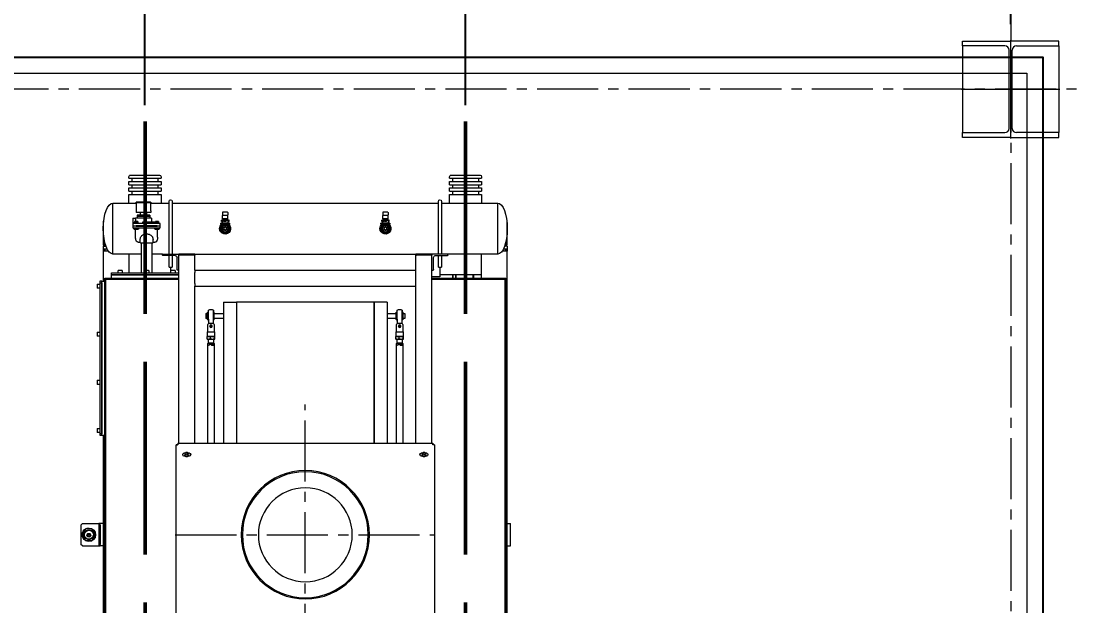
# Model space of a CAD drawing. Header units: millimetres. Extents: x 163705 to 1616509, y 81827 to 302547.
# Drawn here: x 672741 to 676030, y 260452 to 262275 of the extents above; entities that cross this region are included whole.
import ezdxf

# ---------------------------------------------------------------- set-up
doc = ezdxf.new("R2010")
doc.units = ezdxf.units.MM
doc.header["$LTSCALE"] = 10
doc.linetypes.add('ACAD_ISO02W100', pattern=[15, 12, -3])
doc.linetypes.add('CENTER2', pattern=[28.575, 19.05, -3.175, 3.175, -3.175])
for name, color, linetype, lineweight in [('1-中心线', 1, 'CENTER2', 0), ('1-护栏', 4, 'Continuous', 18), ('1-标注', 3, 'Continuous', 0), ('1-设备轮廓', 2, 'Continuous', 18), ('1-钢构', 6, 'Continuous', 0)]:
    doc.layers.add(name, color=color, linetype=linetype, lineweight=lineweight)
doc.styles.add('HZ', font='gbenor.shx', dxfattribs={"bigfont": 'gbcbig.shx'})
doc.styles.get("Standard").update_dxf_attribs({"font": 'arial.ttf'})
doc.dimstyles.new('100$0', dxfattribs={"dimscale": 100, "dimtxt": 5, "dimasz": 1.5, "dimexe": 1.5, "dimexo": 0.5, "dimtad": 1, "dimdec": 0, "dimdsep": 46, "dimtxsty": 'HZ', "dimblk": 'ARCHTICK', "dimcen": 2.5, "dimdle": 1, "dimclrd": 256, "dimclre": 256, "dimadec": 0, "dimazin": 0, "dimtfac": 1, "dimtdec": 0, "dimtmove": 0, "dimatfit": 3, "dimfxl": 0, "dimarcsym": 0})

# ---------------------------------------------------------------- blocks, each defined once
blk = doc.blocks.new('G$C2B9B74B2')
for p, q in [((3, 288), (3, 303)), ((3, 303), (153, 303)), ((153, 0), (153, 306)), ((303, 303), (153, 303)), ((303, 288), (303, 303)), ((135, 288), (3, 288)), ((3, 288), (3, 18)), ((148, 31), (148, 275)), ((158, 31), (158, 275)), ((171, 288), (303, 288)), ((303, 288), (303, 18)), ((0, 153), (306, 153)), ((3, 3), (3, 18)), ((3, 18), (135, 18)), ((153, 3), (3, 3)), ((153, 3), (303, 3)), ((303, 18), (171, 18)), ((303, 3), (303, 18))]:
    blk.add_line(p, q)
for centre, start, end in [((135, 275), 0, 90), ((171, 275), 90, 180), ((135, 31), 270, 0), ((171, 31), 180, 270)]:
    blk.add_arc(centre, 13, start, end)
blk.add_text('HC_SUPERPART', height=0.001).set_placement((153, 3))
blk = doc.blocks.new('_ArchTick')
at = {"const_width": 0.15}
blk.add_lwpolyline([(-0.5, -0.5), (0.5, 0.5)], dxfattribs=at)
blk = doc.blocks.new('*D994')
at = {"layer": '1-标注', "lineweight": -2, "transparency": 16777216}
for p, q in [((674127, 262012.8), (674127, 262891.5)), ((675827, 262265.8), (675827, 262891.5)), ((675927, 262741.5), (674027, 262741.5))]:
    blk.add_line(p, q, dxfattribs=at)
at = {"layer": 'Defpoints', "color": 0, "transparency": 16777216}
for p in [(674127, 262741.5), (675827, 262215.8), (674127, 261962.8)]:
    blk.add_point(p, dxfattribs=at)
at = {"layer": '1-标注', "lineweight": -2, "transparency": 16777216, "xscale": 150, "yscale": 150, "zscale": 150, "rotation": 180}
blk.add_blockref('_ArchTick', (674127, 262741.5), dxfattribs=at)
at = {"layer": '1-标注', "lineweight": -2, "transparency": 16777216, "xscale": 150, "yscale": 150, "zscale": 150}
blk.add_blockref('_ArchTick', (675827, 262741.5), dxfattribs=at)
at = {"layer": '1-标注', "color": 0, "transparency": 16777216, "insert": (674977, 263054), "char_height": 500, "attachment_point": 5, "style": 'HZ'}
blk.add_mtext('1700', dxfattribs=at)
blk = doc.blocks.new('*D995')
at = {"layer": '1-标注', "lineweight": -2, "transparency": 16777216}
for p, q in [((673627, 262741.5), (673775.2, 263235.2)), ((673775.2, 263235.2), (674858.8, 263235.2)), ((673127, 262012.8), (673127, 262891.5)), ((674127, 262012.8), (674127, 262891.5)), ((674227, 262741.5), (673027, 262741.5))]:
    blk.add_line(p, q, dxfattribs=at)
at = {"layer": 'Defpoints', "color": 0, "transparency": 16777216}
for p in [(673127, 262741.5), (673127, 261962.8), (674127, 261962.8)]:
    blk.add_point(p, dxfattribs=at)
at = {"layer": '1-标注', "lineweight": -2, "transparency": 16777216, "xscale": 150, "yscale": 150, "zscale": 150, "rotation": 180}
blk.add_blockref('_ArchTick', (673127, 262741.5), dxfattribs=at)
at = {"layer": '1-标注', "lineweight": -2, "transparency": 16777216, "xscale": 150, "yscale": 150, "zscale": 150}
blk.add_blockref('_ArchTick', (674127, 262741.5), dxfattribs=at)
at = {"layer": '1-标注', "color": 0, "transparency": 16777216, "insert": (674317, 263547.7), "char_height": 500, "attachment_point": 5, "style": 'HZ'}
blk.add_mtext('1000', dxfattribs=at)
blk = doc.blocks.new('G$C3B61D3F5')
for p, q in [((1011, 1325), (2611, 1325)), ((2608, 1322), (1014, 1322)), ((1426, 1330), (2695, 1330)), ((1776, 1330), (1776, 1340)), ((1776, 1340), (1846, 1340)), ((1846, 1330), (1846, 1340)), ((2608, 1095), (2608, 1322)), ((2611, 1095), (2611, 1325)), ((2711, 1330), (2695, 1330)), ((2695, 1330), (2695, 1320)), ((2695, 1327.5), (2701, 1327.5)), ((2695, 1324.5), (2701, 1324.5)), ((2695, 1320), (2695, 1313.9)), ((2701, 1327.5), (2701, 1324.5)), ((2701, 1324.5), (2701, 1317.5)), ((2711, 1330), (2711, 1322)), ((2719, 1325), (2711, 1325)), ((2711, 1322), (2711, 1321.8)), ((2714, 1325), (2714, 1330)), ((2714, 1330), (2719, 1330)), ((2719, 1325), (2719, 1330)), ((2719, 1330), (2783, 1330)), ((2721.6, 1325), (2719, 1325)), ((2783, 1329.3), (2783, 1330)), ((2783, 1330), (2788, 1330)), ((2788, 1328.8), (2788, 1330)), ((2686, 1300), (2686, 1145)), ((2686, 1300), (2845, 1300)), ((2686, 1300), (2845, 1300)), ((2845, 1125), (2845, 1300)), ((2611, 1250), (2621, 1250)), ((2611, 1225.5), (2621, 1225.5)), ((2611, 1223.5), (2621, 1223.5)), ((2621, 1250), (2621, 1120)), ((2621, 1250), (2631, 1250)), ((2631, 1250), (2686, 1250)), ((2872, 1250), (2845, 1250)), ((2872, 1150), (2872, 1250)), ((2882, 1240), (2872, 1240)), ((2892, 1250), (2882, 1250)), ((2882, 1150), (2882, 1250)), ((2892, 1150), (2892, 1250)), ((2902, 1240), (2892, 1240)), ((2912, 1250), (2902, 1250)), ((2902, 1150), (2902, 1250)), ((2912, 1150), (2912, 1250)), ((2922, 1240), (2912, 1240)), ((2927, 1250), (2922, 1250)), ((2922, 1150), (2922, 1250)), ((2932, 1155), (2932, 1245)), ((2611, 1170.6), (2621, 1170.6)), ((2611, 1169.5), (2621, 1169.5)), ((2611, 1161.5), (2621, 1161.5)), ((2611, 1160.5), (2621, 1160.5)), ((2621, 1159.5), (2611, 1159.5)), ((2872, 1160), (2882, 1160)), ((2892, 1160), (2902, 1160)), ((2912, 1160), (2922, 1160)), ((2615, 1120), (2615, 1095)), ((2622, 1120), (2615, 1120)), ((2645.5, 1120), (2622, 1120)), ((2681, 1125), (2645.5, 1125)), ((2645.5, 1115), (2645.5, 1125)), ((2681, 1105.5), (2681, 1143.3)), ((2682.7, 1145), (2686, 1145)), ((2686, 1145), (2686, 1095)), ((2765.5, 1125), (2686, 1125)), ((2850, 1125), (2765.5, 1125)), ((2845, 1150), (2872, 1150)), ((2882, 1150), (2892, 1150)), ((2902, 1150), (2912, 1150)), ((2922, 1150), (2927, 1150)), ((2091.3, 1102.5), (1530.7, 1102.5)), ((2091.3, 1102.5), (2091.3, 1098.5)), ((2096, 1097.8), (2092, 1097.8)), ((2096, 302.2), (2096, 1097.8)), ((2096, 1095), (2682, 1095)), ((2636, 1095), (2636, 1098.3)), ((2637.7, 1100), (2675.5, 1100)), ((2645.5, 1115), (2681, 1115)), ((2686, 1095), (2682, 1095)), ((2682, 1095), (2682, 1087)), ((2682, 1093), (2686, 1093)), ((2682, 1090), (2686, 1090)), ((2682, 1087), (2682, 1053)), ((2686, 1115), (2765.5, 1115)), ((2686, 1095), (2686, 1093)), ((2686, 1093), (2686, 1090)), ((2686, 1090), (2686, 1050)), ((2765.5, 1115), (2850, 1115)), ((2845, 285), (2845, 1115)), ((2056, 1077.5), (2056, 1074.2)), ((2056, 1065.8), (2056, 1062.5)), ((2059.3, 1073), (2057.6, 1070)), ((2057.6, 1070), (2059.3, 1067)), ((2062.7, 1073), (2059.3, 1073)), ((2059.3, 1067), (2062.7, 1067)), ((2064.4, 1070), (2062.7, 1073)), ((2062.7, 1067), (2064.4, 1070)), ((2066, 1074.2), (2066, 1077.5)), ((2066, 1062.5), (2066, 1065.8)), ((2682, 1053), (2682, 1045)), ((2096, 1045), (2586, 1045)), ((2586, 355), (2586, 1045)), ((2586, 1045), (2594, 1045)), ((2594, 1045), (2628, 1045)), ((2628, 1045), (2636, 1045)), ((2636, 355), (2636, 1045)), ((2636, 1045), (2682, 1045)), ((2682, 1050), (2686, 1050)), ((2682, 1047), (2686, 1047)), ((2682, 1045), (2686, 1045)), ((2686, 1050), (2686, 1047)), ((2686, 1047), (2686, 1045)), ((2686, 355), (2686, 1045)), ((2407, 1004.2), (2096, 1004.2)), ((2407, 1003.3), (2402.5, 1003.3)), ((2402.5, 1003.3), (2402.5, 994.5)), ((2402.5, 994.5), (2407, 994.5)), ((2407, 990), (2402.5, 990)), ((2402.5, 984.3), (2402.5, 990)), ((2409, 1002.2), (2407, 1004.2)), ((2407, 1003.3), (2407, 1004.2)), ((2407, 990), (2407, 994.5)), ((2421, 1002.2), (2409, 1002.2)), ((2409, 998.6), (2409, 1002.2)), ((2409, 986.2), (2409, 998.6)), ((2421, 1005.7), (2421.1, 1005.8)), ((2421, 1005.7), (2421, 1005.8)), ((2421, 998.8), (2421, 1005.7)), ((2421, 987.4), (2421, 998.8)), ((2421, 982.8), (2421, 987.4)), ((2421.3, 1006.1), (2422, 1006.4)), ((2422, 1006.4), (2428, 1006.4)), ((2422, 1004.9), (2428, 1004.9)), ((2422, 992.8), (2428, 992.8)), ((2428, 1006.4), (2428.7, 1006.1)), ((2428.9, 1005.8), (2429, 1005.7)), ((2429, 1005.7), (2429, 1005.8)), ((2429, 1005.2), (2429, 1005.7)), ((2429, 983.2), (2429, 1005.2)), ((2429.5, 983.2), (2429.5, 1005.2)), ((2443.5, 1005.2), (2429.5, 1005.2)), ((2443.5, 983.2), (2443.5, 1005.2)), ((2444, 983.2), (2444, 1005.2)), ((2466.6, 1004.2), (2444, 1004.2)), ((2466.6, 1004.2), (2470.9, 1001.8)), ((2470.9, 986.8), (2470.9, 1001.8)), ((2476.5, 1001.9), (2509.5, 1001.9)), ((2481.6, 1004.8), (2504.4, 1004.8)), ((2511.5, 1001.8), (2482.6, 1001.8)), ((2485, 1010), (2485, 1004.8)), ((2501, 1010), (2485, 1010)), ((2501, 1004.8), (2501, 1010)), ((2509.5, 1001.8), (2509.5, 1001.9)), ((2096, 984.2), (2407, 984.2)), ((2536, 955), (2096, 955)), ((2402.5, 984.3), (2407, 984.3)), ((2407, 984.2), (2409, 986.2)), ((2407, 984.2), (2407, 984.3)), ((2409, 986.2), (2421, 986.2)), ((2422, 982.1), (2428, 982.1)), ((2429, 982.8), (2429, 983.2)), ((2429.5, 983.2), (2443.5, 983.2)), ((2444, 984.2), (2466.6, 984.2)), ((2470.9, 986.8), (2466.6, 984.2)), ((2476.5, 986.6), (2509.5, 986.6)), ((2481.6, 983.8), (2504.4, 983.8)), ((2482.6, 986.8), (2511.5, 986.8)), ((2485, 983.8), (2485, 955)), ((2501, 955), (2501, 983.8)), ((2509.5, 986.6), (2509.5, 986.8)), ((2536, 955), (2536, 915)), ((2758.1, 961.1), (2752.2, 950.9)), ((2759.6, 962), (2758.1, 961.1)), ((2771.4, 962), (2759.6, 962)), ((2772.9, 961.1), (2771.4, 962)), ((2778.8, 950.9), (2772.9, 961.1)), ((2778.8, 958.5), (2778.5, 958.5)), ((2782.4, 964), (2778.8, 964)), ((2778.8, 964), (2778.8, 960)), ((2778.8, 960), (2778.8, 951)), ((2782.4, 964), (2782.4, 960)), ((2782.4, 960), (2782.4, 940)), ((2787.8, 958.5), (2782.4, 958.5)), ((2787.8, 962), (2787.8, 961.5)), ((2787.8, 962), (2791.2, 962)), ((2787.8, 961.5), (2787.8, 958)), ((2790.7, 958), (2787.8, 958)), ((2791.2, 962), (2791.2, 961.5)), ((2791.2, 961.5), (2791.2, 957.4)), ((2791.2, 953), (2791.2, 957.4)), ((2793.8, 956.9), (2791.2, 956.9)), ((2793.8, 956.9), (2793.8, 950)), ((2795.6, 957.9), (2795.6, 942.1)), ((2795.6, 957.9), (2797.4, 957.9)), ((2797.4, 957.9), (2807.7, 957.9)), ((2806.7, 942.1), (2806.7, 956.9)), ((2815.5, 957.9), (2807.7, 957.9)), ((2816.5, 956.9), (2816.5, 942.1)), ((2752.2, 950.9), (2752.2, 949.1)), ((2752.2, 949.1), (2758.1, 938.9)), ((2758.1, 938.9), (2759.6, 938)), ((2759.6, 938), (2771.4, 938)), ((2771.4, 938), (2772.9, 938.9)), ((2772.9, 938.9), (2778.8, 949.1)), ((2778.5, 941.5), (2778.8, 941.5)), ((2778.8, 950.9), (2778.8, 949.1)), ((2778.8, 949), (2778.8, 940)), ((2778.8, 940), (2778.8, 936)), ((2778.8, 936), (2782.4, 936)), ((2782.4, 941.5), (2787.8, 941.5)), ((2782.4, 940), (2782.4, 936)), ((2787.8, 953), (2787.8, 952.5)), ((2787.8, 953), (2791.2, 953)), ((2787.8, 952.5), (2787.8, 947.5)), ((2787.8, 947.5), (2787.8, 947)), ((2787.8, 947), (2791.2, 947)), ((2787.8, 944.9), (2790.7, 944.9)), ((2787.8, 944.9), (2787.8, 939.6)), ((2787.8, 939.6), (2787.8, 939.1)), ((2787.8, 939.1), (2791.2, 939.1)), ((2791.2, 953), (2791.2, 952.5)), ((2791.2, 952.5), (2791.2, 947.5)), ((2793.8, 950), (2791.2, 950)), ((2791.2, 947.5), (2791.2, 947)), ((2791.2, 945.8), (2791.2, 947)), ((2791.2, 945.8), (2791.2, 939.6)), ((2793.8, 943.1), (2791.2, 943.1)), ((2791.2, 939.6), (2791.2, 939.1)), ((2795.6, 954), (2793.8, 954)), ((2793.8, 950), (2793.8, 943.1)), ((2793.8, 946), (2795.6, 946)), ((2795.6, 942.1), (2797.4, 942.1)), ((2797.4, 942.1), (2806.5, 942.1)), ((2815.5, 942.1), (2807.7, 942.1)), ((2536, 915), (2096, 915)), ((2096, 915), (2536, 915)), ((2536, 915), (2536, 485)), ((2536, 485), (2096, 485)), ((2536, 485), (2096, 485)), ((2536, 445), (2536, 485)), ((2758.1, 461.1), (2752.2, 450.9)), ((2759.6, 462), (2758.1, 461.1)), ((2771.4, 462), (2759.6, 462)), ((2772.9, 461.1), (2771.4, 462)), ((2778.8, 450.9), (2772.9, 461.1)), ((2782.4, 464), (2778.8, 464)), ((2778.8, 464), (2778.8, 460)), ((2782.4, 464), (2782.4, 460)), ((2787.8, 462), (2787.8, 461.5)), ((2787.8, 462), (2791.2, 462)), ((2787.8, 461.5), (2787.8, 458)), ((2791.2, 462), (2791.2, 461.5)), ((2791.2, 461.5), (2791.2, 457.4)), ((2536, 445), (2096, 445)), ((2485, 445), (2485, 416.2)), ((2501, 416.2), (2501, 445)), ((2752.2, 450.9), (2752.2, 449.1)), ((2752.2, 449.1), (2758.1, 438.9)), ((2758.1, 438.9), (2759.6, 438)), ((2759.6, 438), (2771.4, 438)), ((2771.4, 438), (2772.9, 438.9)), ((2772.9, 438.9), (2778.8, 449.1)), ((2778.8, 458.5), (2778.5, 458.5)), ((2778.5, 441.5), (2778.8, 441.5)), ((2778.8, 460), (2778.8, 451)), ((2778.8, 450.9), (2778.8, 449.1)), ((2778.8, 449), (2778.8, 440)), ((2778.8, 440), (2778.8, 436)), ((2778.8, 436), (2782.4, 436)), ((2782.4, 460), (2782.4, 440)), ((2787.8, 458.5), (2782.4, 458.5)), ((2782.4, 441.5), (2787.8, 441.5)), ((2782.4, 440), (2782.4, 436)), ((2790.7, 458), (2787.8, 458)), ((2787.8, 453), (2787.8, 452.5)), ((2787.8, 453), (2791.2, 453)), ((2787.8, 452.5), (2787.8, 447.5)), ((2787.8, 447.5), (2787.8, 447)), ((2787.8, 447), (2791.2, 447)), ((2787.8, 444.9), (2790.7, 444.9)), ((2787.8, 444.9), (2787.8, 439.6)), ((2787.8, 439.6), (2787.8, 439.1)), ((2787.8, 439.1), (2791.2, 439.1)), ((2791.2, 453), (2791.2, 457.4)), ((2793.8, 456.9), (2791.2, 456.9)), ((2791.2, 453), (2791.2, 452.5)), ((2791.2, 452.5), (2791.2, 447.5)), ((2793.8, 450), (2791.2, 450)), ((2791.2, 447.5), (2791.2, 447)), ((2791.2, 445.8), (2791.2, 447)), ((2791.2, 445.8), (2791.2, 439.6)), ((2793.8, 443.1), (2791.2, 443.1)), ((2791.2, 439.6), (2791.2, 439.1)), ((2793.8, 456.9), (2793.8, 450)), ((2795.6, 454), (2793.8, 454)), ((2793.8, 450), (2793.8, 443.1)), ((2793.8, 446), (2795.6, 446)), ((2795.6, 457.9), (2795.6, 442.1)), ((2795.6, 457.9), (2797.4, 457.9)), ((2795.6, 442.1), (2797.4, 442.1)), ((2797.4, 457.9), (2807.7, 457.9)), ((2797.4, 442.1), (2806.5, 442.1)), ((2806.7, 442.1), (2806.7, 456.9)), ((2815.5, 457.9), (2807.7, 457.9)), ((2815.5, 442.1), (2807.7, 442.1)), ((2816.5, 456.9), (2816.5, 442.1)), ((2407, 415.8), (2096, 415.8)), ((2096, 395.8), (2407, 395.8)), ((2407, 414.8), (2402.5, 414.8)), ((2402.5, 414.8), (2402.5, 406)), ((2402.5, 406), (2407, 406)), ((2407, 401.5), (2402.5, 401.5)), ((2402.5, 395.8), (2402.5, 401.5)), ((2402.5, 395.8), (2407, 395.8)), ((2409, 413.8), (2407, 415.8)), ((2407, 414.8), (2407, 415.8)), ((2407, 401.5), (2407, 406)), ((2407, 395.8), (2409, 397.8)), ((2407, 395.8), (2407, 395.8)), ((2421, 413.8), (2409, 413.8)), ((2409, 410.1), (2409, 413.8)), ((2409, 397.8), (2409, 410.1)), ((2409, 397.8), (2421, 397.8)), ((2421, 417.2), (2421.1, 417.3)), ((2421, 410.3), (2421, 417.2)), ((2421, 417.2), (2421, 417.2)), ((2421, 398.9), (2421, 410.3)), ((2421, 394.2), (2421, 398.9)), ((2421.3, 417.6), (2422, 417.9)), ((2422, 417.9), (2428, 417.9)), ((2422, 416.4), (2428, 416.4)), ((2422, 404.3), (2428, 404.3)), ((2428, 417.9), (2428.7, 417.6)), ((2428.9, 417.3), (2429, 417.2)), ((2429, 416.8), (2429, 417.2)), ((2429, 417.2), (2429, 417.2)), ((2429, 394.8), (2429, 416.8)), ((2429.5, 394.8), (2429.5, 416.8)), ((2443.5, 416.8), (2429.5, 416.8)), ((2443.5, 394.8), (2443.5, 416.8)), ((2444, 394.8), (2444, 416.8)), ((2466.6, 415.8), (2444, 415.8)), ((2444, 395.8), (2466.6, 395.8)), ((2466.6, 415.8), (2470.9, 413.2)), ((2470.9, 398.2), (2466.6, 395.8)), ((2470.9, 398.2), (2470.9, 413.2)), ((2476.5, 413.4), (2509.5, 413.4)), ((2476.5, 398.1), (2509.5, 398.1)), ((2481.6, 416.2), (2504.4, 416.2)), ((2481.6, 395.2), (2504.4, 395.2)), ((2511.5, 413.2), (2482.6, 413.2)), ((2482.6, 398.2), (2511.5, 398.2)), ((2485, 395.2), (2485, 390)), ((2501, 390), (2501, 395.2)), ((2509.5, 413.2), (2509.5, 413.4)), ((2509.5, 398.1), (2509.5, 398.2)), ((2422, 393.6), (2428, 393.6)), ((2429, 394.2), (2429, 394.8)), ((2429.5, 394.8), (2443.5, 394.8)), ((2501, 390), (2485, 390)), ((2056, 337.5), (2056, 334.2)), ((2059.3, 333), (2057.6, 330)), ((2057.6, 330), (2059.3, 327)), ((2062.7, 333), (2059.3, 333)), ((2064.4, 330), (2062.7, 333)), ((2062.7, 327), (2064.4, 330)), ((2066, 334.2), (2066, 337.5)), ((2096, 355), (2586, 355)), ((2594, 355), (2586, 355)), ((2594, 355), (2628, 355)), ((2636, 355), (2628, 355)), ((2636, 355), (2682, 355)), ((2686, 355), (2682, 355)), ((2682, 355), (2682, 347)), ((2682, 353), (2686, 353)), ((2682, 350), (2686, 350)), ((2682, 347), (2682, 313)), ((2686, 355), (2686, 353)), ((2686, 353), (2686, 350)), ((2686, 350), (2686, 310)), ((1530.7, 297.5), (2091.3, 297.5)), ((2056, 325.8), (2056, 322.5)), ((2059.3, 327), (2062.7, 327)), ((2066, 322.5), (2066, 325.8)), ((2091.3, 297.5), (2091.3, 301.5)), ((2096, 302.2), (2092, 302.2)), ((2096, 305), (2682, 305)), ((2608, 78), (2608, 305)), ((2611, 75), (2611, 305)), ((2621, 95), (2621, 305)), ((2621, 305), (2621, 95)), ((2627, 95), (2627, 305)), ((2636, 305), (2636, 301.7)), ((2637.7, 300), (2675.5, 300)), ((2682, 313), (2682, 305)), ((2682, 310), (2686, 310)), ((2682, 307), (2686, 307)), ((2686, 305), (2682, 305)), ((2686, 310), (2686, 307)), ((2686, 307), (2686, 305)), ((2686, 255), (2686, 305)), ((2634.9, 293.8), (2627, 293.8)), ((2627, 280.8), (2634.9, 280.8)), ((2645.5, 280), (2627, 280)), ((2635, 293.7), (2635, 280.9)), ((2635, 280.9), (2635, 280.9)), ((2681, 285), (2645.5, 285)), ((2645.5, 275), (2645.5, 285)), ((2645.5, 275), (2681, 275)), ((2681, 294.5), (2681, 256.7)), ((2765.5, 285), (2686, 285)), ((2686, 275), (2765.5, 275)), ((2850, 285), (2765.5, 285)), ((2765.5, 275), (2850, 275)), ((2845, 218), (2845, 275)), ((2682.7, 255), (2686, 255)), ((2686, 255), (2686, 221)), ((2723.2, 231.3), (2723, 231.1)), ((2723, 225), (2723, 231.1)), ((2738.3, 239.5), (2763.5, 239.5)), ((2763.5, 231.5), (2763.5, 243.5)), ((2764.5, 244.5), (2767.5, 244.5)), ((2764.5, 230.5), (2767.5, 230.5)), ((2767.5, 247.5), (2772.5, 247.5)), ((2767.5, 237.5), (2767.5, 247.5)), ((2767.5, 172.5), (2767.5, 237.5)), ((2772.5, 247.5), (2772.5, 237.5)), ((2772.5, 242.5), (2773.5, 242.5)), ((2772.5, 172.5), (2772.5, 237.5)), ((2773.5, 237.5), (2773.5, 247.5)), ((2773.5, 247.5), (2781.5, 247.5)), ((2773.5, 237.5), (2773.5, 172.5)), ((2781.5, 247.5), (2781.5, 237.5)), ((2783.5, 244.5), (2781.5, 244.5)), ((2781.5, 237.5), (2781.5, 172.5)), ((2783.5, 230.5), (2781.5, 230.5)), ((2783.5, 244.5), (2783.5, 230.5)), ((2787.5, 242.5), (2783.5, 242.5)), ((2787.5, 237.5), (2783.5, 237.5)), ((2787.5, 232.5), (2783.5, 232.5)), ((2785.5, 232.5), (2785.5, 221.9)), ((2787.5, 242.5), (2787.5, 237.5)), ((2787.5, 237.5), (2787.5, 232.5)), ((2872, 250), (2845, 250)), ((2872, 150), (2872, 250)), ((2882, 240), (2872, 240)), ((2892, 250), (2882, 250)), ((2882, 150), (2882, 250)), ((2892, 150), (2892, 250)), ((2902, 240), (2892, 240)), ((2912, 250), (2902, 250)), ((2902, 150), (2902, 250)), ((2912, 150), (2912, 250)), ((2922, 240), (2912, 240)), ((2927, 250), (2922, 250)), ((2922, 150), (2922, 250)), ((2932, 155), (2932, 245)), ((2721, 221), (2627, 221)), ((2634.9, 211.5), (2627, 211.5)), ((2627, 198.5), (2634.9, 198.5)), ((2635, 211.4), (2635, 198.6)), ((2635, 198.6), (2635, 198.6)), ((2721, 186), (2721, 224)), ((2722, 225), (2731.7, 225)), ((2781.5, 226.7), (2783.5, 226.7)), ((2781.5, 217.5), (2785.5, 217.5)), ((2783.5, 226.7), (2783.5, 217.5)), ((2785.5, 221.9), (2783.5, 221.9)), ((2785.5, 221.9), (2785.5, 217.5)), ((2797.5, 220), (2785.5, 220)), ((2785.5, 217.5), (2785.5, 212.5)), ((2785.5, 212.5), (2785.5, 197.5)), ((2785.5, 197.5), (2785.5, 192.5)), ((2797.5, 220), (2797.5, 170)), ((2802.5, 214.6), (2797.5, 214.6)), ((2802.5, 214.6), (2802.5, 175.4)), ((2807.5, 214.6), (2802.5, 214.6)), ((2802.5, 214.6), (2802.5, 175.4)), ((2807.5, 214.6), (2807.5, 175.4)), ((2815.5, 205), (2807.5, 205)), ((2821, 218), (2815.5, 218)), ((2815.5, 218), (2815.5, 172)), ((2821, 218), (2845.5, 218)), ((2845.5, 218), (2845.5, 172)), ((2845.5, 218), (2847, 218)), ((2847.5, 202.5), (2845.5, 202.5)), ((2847.5, 217.5), (2847.5, 215)), ((2847.5, 215), (2847.5, 205.9)), ((2847.5, 205.9), (2847.5, 204.2)), ((2847.5, 204.2), (2847.5, 202.5)), ((2847.5, 202.5), (2847.5, 187.5)), ((2627, 189), (2721, 189)), ((2686, 189), (2686, 100)), ((2722, 185), (2731.7, 185)), ((2723, 178.9), (2723, 185)), ((2723, 178.9), (2723.2, 178.7)), ((2738.3, 170.5), (2763.5, 170.5)), ((2763.5, 166.5), (2763.5, 178.5)), ((2764.5, 179.5), (2767.5, 179.5)), ((2764.5, 165.5), (2767.5, 165.5)), ((2767.5, 162.5), (2767.5, 172.5)), ((2772.5, 172.5), (2772.5, 162.5)), ((2773.5, 167.5), (2772.5, 167.5)), ((2773.5, 162.5), (2773.5, 172.5)), ((2785.5, 192.5), (2781.5, 192.5)), ((2783.5, 179.5), (2781.5, 179.5)), ((2781.5, 172.5), (2781.5, 162.5)), ((2783.5, 165.5), (2781.5, 165.5)), ((2783.5, 179.5), (2783.5, 165.5)), ((2787.5, 177.5), (2783.5, 177.5)), ((2787.5, 172.5), (2783.5, 172.5)), ((2787.5, 167.5), (2783.5, 167.5)), ((2787.5, 177.5), (2787.5, 172.5)), ((2787.5, 172.5), (2787.5, 167.5)), ((2788.5, 171.7), (2787.5, 171.7)), ((2802.5, 175.4), (2797.5, 175.4)), ((2797.5, 162.5), (2797.5, 170)), ((2807.5, 175.4), (2802.5, 175.4)), ((2815.5, 185), (2807.5, 185)), ((2821, 172), (2815.5, 172)), ((2845.5, 172), (2821, 172)), ((2845, 100), (2845, 172)), ((2847.5, 187.5), (2845.5, 187.5)), ((2847, 172), (2845.5, 172)), ((2847.5, 187.5), (2847.5, 185.8)), ((2847.5, 185.8), (2847.5, 184.1)), ((2847.5, 184.1), (2847.5, 175)), ((2847.5, 175), (2847.5, 172.5)), ((2631, 150), (2627, 150)), ((2686, 150), (2631, 150)), ((2772.5, 162.5), (2767.5, 162.5)), ((2781.5, 162.5), (2773.5, 162.5)), ((2788.5, 162.5), (2781.5, 162.5)), ((2797.5, 162.5), (2788.5, 162.5)), ((2845, 150), (2872, 150)), ((2872, 160), (2882, 160)), ((2882, 150), (2892, 150)), ((2892, 160), (2902, 160)), ((2902, 150), (2912, 150)), ((2912, 160), (2922, 160)), ((2922, 150), (2927, 150)), ((2634.9, 129.2), (2627, 129.2)), ((2627, 116.2), (2634.9, 116.2)), ((2635, 129.1), (2635, 116.4)), ((2635, 116.4), (2635, 116.3)), ((2686, 100), (2845, 100)), ((2686, 100), (2845, 100)), ((1011, 75), (2611, 75)), ((1014, 78), (2608, 78)), ((2121, 70), (1501, 70)), ((1776, 70), (1776, 60)), ((1846, 70), (1846, 60)), ((2121, 65), (2121, 75)), ((2601, 65), (2601, 75)), ((2695, 70), (2601, 70)), ((2611, 95), (2621, 95)), ((2621, 95), (2627, 95)), ((2695, 86.1), (2695, 80)), ((2695, 80), (2695, 70)), ((2695, 75.5), (2701, 75.5)), ((2695, 72.5), (2701, 72.5)), ((2711, 70), (2695, 70)), ((2701, 82.5), (2701, 75.5)), ((2701, 75.5), (2701, 72.5)), ((2711, 78), (2711, 78.2)), ((2711, 70), (2711, 78)), ((2711, 75), (2719, 75)), ((2714, 75), (2714, 70)), ((2719, 70), (2714, 70)), ((2719, 75), (2721.6, 75)), ((2719, 75), (2719, 70)), ((2783, 70), (2719, 70)), ((2783, 70.7), (2783, 70)), ((2788, 70), (2783, 70)), ((2788, 71.2), (2788, 70)), ((1776, 56), (1776, 60)), ((1776, 60), (1781, 60)), ((1781, 56), (1776, 56)), ((1776, 55), (1776, 56)), ((1776, 5), (1776, 55)), ((1781, 60), (1781, 56)), ((1841, 60), (1781, 60)), ((1841, 56), (1781, 56)), ((1792.8, 35.1), (1810.6, 45.8)), ((1793.2, 14.3), (1792.8, 35.1)), ((1810.6, 45.8), (1828.8, 35.7)), ((1828.8, 35.7), (1829.2, 14.9)), ((1841, 56), (1841, 60)), ((1841, 60), (1846, 60)), ((1846, 56), (1841, 56)), ((1846, 60), (1846, 56)), ((1846, 55), (1846, 56)), ((1846, 5), (1846, 55)), ((2121, 59), (2121, 65)), ((2121, 65), (2601, 65)), ((2126, 59), (2121, 59)), ((2126, 65), (2126, 59)), ((2596, 65), (2126, 65)), ((2596, 59), (2126, 59)), ((2129.5, 59), (2129.5, 51.1)), ((2142.4, 51), (2129.6, 51)), ((2142.5, 51.1), (2142.5, 59)), ((2279.5, 59), (2279.5, 51.1)), ((2292.4, 51), (2279.6, 51)), ((2292.5, 51.1), (2292.5, 59)), ((2429.5, 59), (2429.5, 51.1)), ((2442.4, 51), (2429.6, 51)), ((2442.5, 51.1), (2442.5, 59)), ((2579.5, 59), (2579.5, 51.1)), ((2592.4, 51), (2579.6, 51)), ((2592.5, 51.1), (2592.5, 59)), ((2596, 59), (2596, 65)), ((2601, 59), (2596, 59)), ((2601, 65), (2601, 59)), ((1776, 5), (1781, 0)), ((1841, 0), (1781, 0)), ((1811.4, 4.2), (1793.2, 14.3)), ((1796.9, 30.2), (1797, 25.9)), ((1797.1, 23.6), (1797.1, 19.2)), ((1798, 30.2), (1798, 30.3)), ((1798, 30.3), (1798, 30.3)), ((1798.2, 19.3), (1798.2, 19.3)), ((1798.2, 19.3), (1798.2, 19.3)), ((1829.2, 14.9), (1811.4, 4.2)), ((1811.9, 30.4), (1811.9, 28.6)), ((1812.1, 21.4), (1812.1, 19.6)), ((1823.8, 30.7), (1823.8, 30.7)), ((1823.8, 30.7), (1823.8, 30.7)), ((1824, 19.8), (1824, 19.7)), ((1824, 19.7), (1824, 19.7)), ((1824.9, 26.4), (1824.9, 30.8)), ((1825.1, 19.8), (1825, 24.1)), ((1841, 0), (1846, 5))]:
    blk.add_line(p, q)
at = {"flags": 128}
for points in [[(2697.6, 1327.5), (2696.6, 1328.3), (2695, 1329.2)], [(2683.3, 1093), (2682.4, 1093.7), (2682, 1093.9)], [(2682, 1046.1), (2682.4, 1046.3), (2683.3, 1047)], [(2683.3, 353), (2682.4, 353.7), (2682, 353.9)], [(2682, 306.1), (2682.4, 306.3), (2683.3, 307)], [(2695, 70.8), (2696.6, 71.7), (2697.6, 72.5)]]:
    blk.add_lwpolyline(points, dxfattribs=at)
for centre, radius in [((2061, 1070), 6.5), ((2461, 994.2), 4), ((2461, 994.2), 2.3), ((2461, 994.2), 1), ((2765.5, 950), 10.5), ((2765.5, 950), 9.8), ((2765.5, 950), 6), ((1811, 700), 200), ((1811, 700), 196.4), ((1811, 700), 146.4), ((2765.5, 450), 10.5), ((2765.5, 450), 9.8), ((2765.5, 450), 6), ((2461, 405.7), 4), ((2461, 405.7), 2.3), ((2461, 405.7), 1), ((2061, 330), 6.5)]:
    blk.add_circle(centre, radius)
for centre, radius, start, end in [((2927, 1245), 5, 0, 90), ((2927, 1155), 5, 270, 0), ((2682.7, 1143.3), 1.67, 90, 180), ((2850, 1120), 5, 270, 90), ((2637.7, 1098.3), 1.67, 90, 180), ((2675.5, 1105.5), 5.5, 270, 0), ((2061, 1077.5), 5, 0, 180), ((2061, 1062.5), 5, 180, 0), ((2461, 994.2), 3.18, 0, 180.0843), ((2461, 994.2), 3.18, 180.0843, 0), ((2509.6, 994.2), 29.9, 159.436, 165.2714), ((2476.4, 994.2), 29.9, 14.7286, 20.564), ((2493, 994.2), 20, 0, 22.0243), ((2493, 994.2), 20, 337.9757, 0), ((2509.6, 994.2), 29.9, 194.7286, 200.564), ((2476.4, 994.2), 29.9, 339.436, 345.2714), ((2765.5, 950), 17.2, 39.5549, 270), ((2765.5, 950), 15.5, 30.9, 329.1), ((2765.5, 950), 17.2, 270, 320.4451), ((2765.5, 450), 17.2, 39.5549, 270), ((2765.5, 450), 15.5, 30.9, 329.1), ((2765.5, 450), 17.2, 270, 320.4451), ((2461, 405.7), 3.18, 0, 180.0843), ((2461, 405.7), 3.18, 180.0843, 0), ((2509.6, 405.7), 29.9, 159.436, 165.2714), ((2509.6, 405.7), 29.9, 194.7286, 200.564), ((2476.4, 405.7), 29.9, 14.7286, 20.564), ((2476.4, 405.7), 29.9, 339.436, 345.2714), ((2493, 405.7), 20, 0, 22.0243), ((2493, 405.7), 20, 337.9757, 0), ((2061, 337.5), 5, 0, 180), ((2061, 322.5), 5, 180, 0), ((2637.7, 301.7), 1.67, 180, 270), ((2675.5, 294.5), 5.5, 0, 90), ((2634.9, 293.7), 0.1, 0, 90), ((2634.9, 280.9), 0.1, 270, 0), ((2850, 280), 5, 270, 90), ((2682.7, 256.7), 1.67, 180, 270), ((2764.5, 243.5), 1, 90, 180), ((2764.5, 231.5), 1, 180, 270), ((2927, 245), 5, 0, 90), ((2634.9, 211.4), 0.1, 0, 90), ((2634.9, 198.6), 0.1, 270, 0), ((2722, 224), 1, 90, 180), ((2847, 217.5), 0.5, 0, 90), ((2722, 186), 1, 180, 270), ((2764.5, 178.5), 1, 90, 180), ((2764.5, 166.5), 1, 180, 270), ((2847, 172.5), 0.5, 270, 0), ((2927, 155), 5, 270, 0), ((2634.9, 129.1), 0.1, 0, 90), ((2634.9, 116.3), 0.1, 270, 0), ((1811, 25), 21, 1.053, 181.053), ((1811, 25), 15, 22.5632, 159.5428), ((1811, 25), 14, 1.053, 181.053), ((1811, 25), 14, 24.1418, 157.9642), ((2129.6, 51.1), 0.1, 180, 270), ((2142.4, 51.1), 0.1, 270, 0), ((2279.6, 51.1), 0.1, 180, 270), ((2292.4, 51.1), 0.1, 270, 0), ((2429.6, 51.1), 0.1, 180, 270), ((2442.4, 51.1), 0.1, 270, 0), ((2579.6, 51.1), 0.1, 180, 270), ((2592.4, 51.1), 0.1, 270, 0), ((1811, 25), 21, 181.053, 1.053), ((1811, 25), 15, 159.5428, 181.053), ((1811, 25), 15, 181.053, 202.5632), ((1811, 25), 14, 181.053, 1.053), ((1811, 25), 15, 202.5632, 339.5428), ((1811, 25), 14, 204.1418, 337.9642), ((1809.4, 25), 6, 65.3737, 181.053), ((1809.4, 25), 6, 181.053, 296.7323), ((1808.5, 25), 5, 46.626, 181.053), ((1808.5, 25), 5, 181.053, 315.48), ((1808.5, 25), 4, 1.053, 181.053), ((1808.5, 25), 4, 181.053, 1.053), ((1808.5, 25), 3, 1.053, 181.053), ((1808.5, 25), 3, 181.053, 1.053), ((1808.5, 25), 5, 1.053, 46.626), ((1808.5, 25), 5, 315.48, 1.053), ((1808.5, 25), 6.8, 1.053, 26.5274), ((1809.4, 25), 6, 1.053, 30.2264), ((1808.5, 25), 6.8, 335.5786, 1.053), ((1809.4, 25), 6, 331.8796, 1.053), ((1811, 25), 15, 1.053, 22.5632), ((1811, 25), 15, 339.5428, 1.053)]:
    blk.add_arc(centre, radius, start, end)
for centre, major_axis, ratio, start_param, end_param in [((2765.5, 1300), (-79.5, 0), 0.377358, 4.712389, 6.283185), ((2765.5, 1300), (79.5, 0), 0.377358, 0, 1.570796), ((2411, 994.2), (-8.79, 8.79), 0.542909, 6.225757, 7.335379), ((2411, 994.2), (9.59, 9.59), 0.296253, 2.298766, 3.408388), ((2411, 405.7), (-8.79, 8.79), 0.542909, 6.225757, 7.335379), ((2411, 405.7), (9.59, 9.59), 0.296253, 2.298766, 3.408388), ((2765.5, 100), (-79.5, 0), 0.377358, 0, 1.570796), ((2765.5, 100), (79.5, 0), 0.377358, 4.712389, 6.283185)]:
    blk.add_ellipse(centre, major_axis=major_axis, ratio=ratio, start_param=start_param, end_param=end_param)
for points in [[(2091.3, 1102.5), (2091.3, 1102.4), (2091.2, 1102.3), (2091.1, 1101.1), (2091.1, 1099.5), (2091, 1098.2), (2091, 1097.5)], [(2091.3, 1098.5), (2091.3, 1098.5), (2091.2, 1098.5), (2091.1, 1098.2), (2091.1, 1097.9), (2091, 1097.6), (2091, 1097.5)], [(2091, 1097.5), (2091.7, 1097.5), (2093, 1097.6), (2094.6, 1097.6), (2095.8, 1097.7), (2095.9, 1097.8), (2096, 1097.8)], [(2091, 1097.5), (2091.1, 1097.5), (2091.4, 1097.6), (2091.7, 1097.6), (2092, 1097.7), (2092, 1097.8), (2092, 1097.8)], [(2091, 302.5), (2091, 301.8), (2091.1, 300.5), (2091.1, 298.9), (2091.2, 297.7), (2091.3, 297.6), (2091.3, 297.5)], [(2096, 302.2), (2095.9, 302.2), (2095.8, 302.3), (2094.6, 302.4), (2093, 302.4), (2091.7, 302.5), (2091, 302.5)], [(2092, 302.2), (2092, 302.2), (2092, 302.3), (2091.7, 302.4), (2091.4, 302.4), (2091.1, 302.5), (2091, 302.5)], [(2091, 302.5), (2091, 302.4), (2091.1, 302.1), (2091.1, 301.8), (2091.2, 301.5), (2091.3, 301.5), (2091.3, 301.5)]]:
    blk.add_open_spline(points, degree=3)
for points, knots in [([(2407, 994.5), (2407.4, 995.2), (2408.2, 996.6), (2408.7, 998.9), (2408.2, 1001.2), (2407.4, 1002.6), (2407, 1003.3)], [0, 0, 0, 0, 0.2496197, 0.4996875, 0.7498242, 1, 1, 1, 1]), ([(2407, 984.3), (2407.4, 984.7), (2408.2, 985.6), (2408.7, 987.1), (2408.2, 988.6), (2407.4, 989.5), (2407, 990)], [0, 0, 0, 0, 0.250176, 0.500312, 0.75038, 1, 1, 1, 1]), ([(2422, 1004.9), (2421.7, 1005.1), (2421.2, 1005.3), (2421.1, 1005.6), (2421, 1005.7)], [0, 0, 0, 0, 0.500383, 1, 1, 1, 1]), ([(2421, 998.8), (2421.1, 999.9), (2421.2, 1001.9), (2421.7, 1003.9), (2422, 1004.9)], [0, 0, 0, 0, 0.4983226, 1, 1, 1, 1]), ([(2422, 992.8), (2421.7, 993.8), (2421.2, 995.7), (2421.1, 997.8), (2421, 998.8)], [0, 0, 0, 0, 0.498023, 1, 1, 1, 1]), ([(2421, 987.4), (2421.1, 988.3), (2421.2, 990.1), (2421.7, 991.9), (2422, 992.8)], [0, 0, 0, 0, 0.5002515, 1, 1, 1, 1]), ([(2422, 982.1), (2421.7, 983), (2421.2, 984.7), (2421.1, 986.5), (2421, 987.4)], [0, 0, 0, 0, 0.500383, 1, 1, 1, 1]), ([(2429, 1005.7), (2428.9, 1005.6), (2428.8, 1005.3), (2428.3, 1005.1), (2428, 1004.9)], [0, 0, 0, 0, 0.500251, 1, 1, 1, 1]), ([(2428, 1004.9), (2428.3, 1003.9), (2428.8, 1001.9), (2428.9, 999.9), (2429, 998.8)], [0, 0, 0, 0, 0.5016774, 1, 1, 1, 1]), ([(2429, 998.8), (2428.9, 997.8), (2428.8, 995.7), (2428.3, 993.8), (2428, 992.8)], [0, 0, 0, 0, 0.501977, 1, 1, 1, 1]), ([(2428, 992.8), (2428.3, 991.9), (2428.8, 990.1), (2428.9, 988.3), (2429, 987.4)], [0, 0, 0, 0, 0.500383, 1, 1, 1, 1]), ([(2429, 987.4), (2428.9, 986.5), (2428.8, 984.7), (2428.3, 983), (2428, 982.1)], [0, 0, 0, 0, 0.500251, 1, 1, 1, 1]), ([(2429.5, 1005.2), (2429.4, 1005.2), (2429.2, 1005.2), (2429.1, 1005.2), (2429, 1005.2)], [0, 0, 0, 0, 0.560229, 1, 1, 1, 1]), ([(2444, 1005.2), (2443.9, 1005.2), (2443.7, 1005.2), (2443.6, 1005.2), (2443.5, 1005.2)], [0, 0, 0, 0, 0.560036, 1, 1, 1, 1]), ([(2470.9, 1001.8), (2471.6, 1001.8), (2473, 1001.8), (2475.2, 1001.8), (2477.6, 1001.8), (2480.1, 1001.8), (2481.7, 1001.8), (2482.6, 1001.8)], [0, 0, 0, 0, 0.174265, 0.382612, 0.588125, 0.782436, 1, 1, 1, 1]), ([(2421.1, 982.7), (2421.1, 982.6), (2421.2, 982.4), (2421.7, 982.2), (2422, 982.1)], [0, 0, 0, 0, 0.380555, 1, 1, 1, 1]), ([(2428, 982.1), (2428.3, 982.2), (2428.8, 982.4), (2428.9, 982.6), (2428.9, 982.7)], [0, 0, 0, 0, 0.620231, 1, 1, 1, 1]), ([(2429, 983.2), (2429.1, 983.2), (2429.3, 983.2), (2429.4, 983.2), (2429.5, 983.2)], [0, 0, 0, 0, 0.560036, 1, 1, 1, 1]), ([(2443.5, 983.2), (2443.6, 983.2), (2443.8, 983.2), (2443.9, 983.2), (2444, 983.2)], [0, 0, 0, 0, 0.5602294, 1, 1, 1, 1]), ([(2482.6, 986.8), (2481.5, 986.8), (2479.5, 986.8), (2476.5, 986.8), (2473.6, 986.8), (2471.8, 986.8), (2470.9, 986.8)], [0, 0, 0, 0, 0.267638, 0.499185, 0.776392, 1, 1, 1, 1]), ([(2761.6, 952.4), (2762.2, 952.8), (2763.6, 953.5), (2765, 954.3), (2765.6, 954.6)], [0, 0, 0, 0, 0.4990673, 1, 1, 1, 1]), ([(2765.6, 954.6), (2766.3, 954.2), (2767.6, 953.4), (2768.9, 952.6), (2769.6, 952.2)], [0, 0, 0, 0, 0.499067, 1, 1, 1, 1]), ([(2790.7, 958), (2790.8, 957.9), (2790.9, 957.9), (2790.9, 957.9), (2791, 957.9), (2791.1, 957.8), (2791.2, 957.6), (2791.2, 957.5), (2791.2, 957.4)], [0, 0, 0, 0, 0.125356, 0.250369, 0.375773, 0.501235, 0.750965, 1, 1, 1, 1]), ([(2806.7, 956.9), (2806.7, 957.1), (2806.7, 957.3), (2806.9, 957.6), (2807.1, 957.8), (2807.3, 957.9), (2807.5, 957.9), (2807.6, 957.9), (2807.7, 957.9)], [0, 0, 0, 0, 0.2496471, 0.4991571, 0.6244508, 0.7496911, 0.8749183, 1, 1, 1, 1]), ([(2816.5, 956.9), (2816.5, 957.1), (2816.5, 957.3), (2816.3, 957.6), (2816.1, 957.8), (2815.9, 957.9), (2815.7, 957.9), (2815.6, 957.9), (2815.5, 957.9)], [0, 0, 0, 0, 0.2496964, 0.4991854, 0.6244669, 0.7497882, 0.8748686, 1, 1, 1, 1]), ([(2761.4, 947.8), (2761.5, 948.6), (2761.5, 950.1), (2761.5, 951.7), (2761.6, 952.4)], [0, 0, 0, 0, 0.500178, 1, 1, 1, 1]), ([(2765.4, 945.4), (2764.7, 945.8), (2763.4, 946.6), (2762.1, 947.4), (2761.4, 947.8)], [0, 0, 0, 0, 0.499067, 1, 1, 1, 1]), ([(2769.4, 947.6), (2768.8, 947.2), (2767.4, 946.5), (2766, 945.7), (2765.4, 945.4)], [0, 0, 0, 0, 0.4990673, 1, 1, 1, 1]), ([(2769.6, 952.2), (2769.5, 951.4), (2769.5, 949.9), (2769.5, 948.3), (2769.4, 947.6)], [0, 0, 0, 0, 0.499822, 1, 1, 1, 1]), ([(2791.2, 945.8), (2791.2, 945.6), (2791.2, 945.4), (2791, 945.1), (2790.9, 945), (2790.8, 944.9), (2790.8, 944.9), (2790.7, 944.9)], [0, 0, 0, 0, 0.498685, 0.748579, 0.874172, 0.937035, 1, 1, 1, 1]), ([(2807.7, 942.1), (2807.6, 942.1), (2807.5, 942.1), (2807.3, 942.1), (2807.1, 942.1), (2806.9, 942.1), (2806.7, 942.1), (2806.7, 942.1), (2806.7, 942.1)], [0, 0, 0, 0, 0.124806, 0.250059, 0.3754, 0.500545, 0.750283, 1, 1, 1, 1]), ([(2816.5, 942.1), (2816.5, 942.1), (2816.5, 942.1), (2816.3, 942.1), (2816.1, 942.1), (2815.9, 942.1), (2815.7, 942.1), (2815.6, 942.1), (2815.5, 942.1)], [0, 0, 0, 0, 0.249073, 0.498529, 0.623968, 0.749423, 0.873896, 1, 1, 1, 1]), ([(2761.4, 447.8), (2761.5, 448.6), (2761.5, 450.1), (2761.5, 451.7), (2761.6, 452.4)], [0, 0, 0, 0, 0.500178, 1, 1, 1, 1]), ([(2765.4, 445.4), (2764.7, 445.8), (2763.4, 446.6), (2762.1, 447.4), (2761.4, 447.8)], [0, 0, 0, 0, 0.499067, 1, 1, 1, 1]), ([(2761.6, 452.4), (2762.2, 452.8), (2763.6, 453.5), (2765, 454.3), (2765.6, 454.6)], [0, 0, 0, 0, 0.4990673, 1, 1, 1, 1]), ([(2769.4, 447.6), (2768.8, 447.2), (2767.4, 446.5), (2766, 445.7), (2765.4, 445.4)], [0, 0, 0, 0, 0.4990673, 1, 1, 1, 1]), ([(2765.6, 454.6), (2766.3, 454.2), (2767.6, 453.4), (2768.9, 452.6), (2769.6, 452.2)], [0, 0, 0, 0, 0.4990673, 1, 1, 1, 1]), ([(2769.6, 452.2), (2769.5, 451.4), (2769.5, 449.9), (2769.5, 448.3), (2769.4, 447.6)], [0, 0, 0, 0, 0.499822, 1, 1, 1, 1]), ([(2790.7, 458), (2790.8, 457.9), (2790.9, 457.9), (2790.9, 457.9), (2791, 457.9), (2791.1, 457.8), (2791.2, 457.6), (2791.2, 457.5), (2791.2, 457.4)], [0, 0, 0, 0, 0.125356, 0.250369, 0.375773, 0.501235, 0.750965, 1, 1, 1, 1]), ([(2791.2, 445.8), (2791.2, 445.6), (2791.2, 445.4), (2791, 445.1), (2790.9, 445), (2790.8, 444.9), (2790.8, 444.9), (2790.7, 444.9)], [0, 0, 0, 0, 0.498685, 0.748579, 0.874172, 0.937035, 1, 1, 1, 1]), ([(2806.7, 456.9), (2806.7, 457.1), (2806.7, 457.3), (2806.9, 457.6), (2807.1, 457.8), (2807.3, 457.9), (2807.5, 457.9), (2807.6, 457.9), (2807.7, 457.9)], [0, 0, 0, 0, 0.249647, 0.499157, 0.624451, 0.749691, 0.874918, 1, 1, 1, 1]), ([(2807.7, 442.1), (2807.6, 442.1), (2807.5, 442.1), (2807.3, 442.1), (2807.1, 442.1), (2806.9, 442.1), (2806.7, 442.1), (2806.7, 442.1), (2806.7, 442.1)], [0, 0, 0, 0, 0.124806, 0.250059, 0.3754, 0.500545, 0.750283, 1, 1, 1, 1]), ([(2816.5, 456.9), (2816.5, 457.1), (2816.5, 457.3), (2816.3, 457.6), (2816.1, 457.8), (2815.9, 457.9), (2815.7, 457.9), (2815.6, 457.9), (2815.5, 457.9)], [0, 0, 0, 0, 0.249696, 0.499185, 0.624467, 0.749788, 0.874869, 1, 1, 1, 1]), ([(2816.5, 442.1), (2816.5, 442.1), (2816.5, 442.1), (2816.3, 442.1), (2816.1, 442.1), (2815.9, 442.1), (2815.7, 442.1), (2815.6, 442.1), (2815.5, 442.1)], [0, 0, 0, 0, 0.249073, 0.498529, 0.623968, 0.749423, 0.873896, 1, 1, 1, 1]), ([(2407, 406), (2407.4, 406.7), (2408.2, 408.1), (2408.7, 410.4), (2408.2, 412.7), (2407.4, 414.1), (2407, 414.8)], [0, 0, 0, 0, 0.24962, 0.499688, 0.749824, 1, 1, 1, 1]), ([(2407, 395.8), (2407.4, 396.2), (2408.2, 397.1), (2408.7, 398.6), (2408.2, 400.1), (2407.4, 401), (2407, 401.5)], [0, 0, 0, 0, 0.2501758, 0.5003125, 0.7503803, 1, 1, 1, 1]), ([(2422, 416.4), (2421.7, 416.6), (2421.2, 416.8), (2421.1, 417.1), (2421, 417.2)], [0, 0, 0, 0, 0.500383, 1, 1, 1, 1]), ([(2421, 410.3), (2421.1, 411.4), (2421.2, 413.4), (2421.7, 415.4), (2422, 416.4)], [0, 0, 0, 0, 0.498323, 1, 1, 1, 1]), ([(2422, 404.3), (2421.7, 405.3), (2421.2, 407.2), (2421.1, 409.3), (2421, 410.3)], [0, 0, 0, 0, 0.498023, 1, 1, 1, 1]), ([(2421, 398.9), (2421.1, 399.8), (2421.2, 401.6), (2421.7, 403.4), (2422, 404.3)], [0, 0, 0, 0, 0.500251, 1, 1, 1, 1]), ([(2422, 393.6), (2421.7, 394.5), (2421.2, 396.2), (2421.1, 398), (2421, 398.9)], [0, 0, 0, 0, 0.500383, 1, 1, 1, 1]), ([(2429, 417.2), (2428.9, 417.1), (2428.8, 416.8), (2428.3, 416.6), (2428, 416.4)], [0, 0, 0, 0, 0.500251, 1, 1, 1, 1]), ([(2428, 416.4), (2428.3, 415.4), (2428.8, 413.4), (2428.9, 411.4), (2429, 410.3)], [0, 0, 0, 0, 0.501677, 1, 1, 1, 1]), ([(2429, 410.3), (2428.9, 409.3), (2428.8, 407.2), (2428.3, 405.3), (2428, 404.3)], [0, 0, 0, 0, 0.501977, 1, 1, 1, 1]), ([(2428, 404.3), (2428.3, 403.4), (2428.8, 401.6), (2428.9, 399.8), (2429, 398.9)], [0, 0, 0, 0, 0.500383, 1, 1, 1, 1]), ([(2429, 398.9), (2428.9, 398), (2428.8, 396.2), (2428.3, 394.5), (2428, 393.6)], [0, 0, 0, 0, 0.500251, 1, 1, 1, 1]), ([(2429.5, 416.8), (2429.4, 416.8), (2429.2, 416.8), (2429.1, 416.8), (2429, 416.8)], [0, 0, 0, 0, 0.5602294, 1, 1, 1, 1]), ([(2444, 416.8), (2443.9, 416.8), (2443.7, 416.8), (2443.6, 416.8), (2443.5, 416.8)], [0, 0, 0, 0, 0.560036, 1, 1, 1, 1]), ([(2470.9, 413.2), (2471.6, 413.2), (2473, 413.2), (2475.2, 413.2), (2477.6, 413.2), (2480.1, 413.2), (2481.7, 413.2), (2482.6, 413.2)], [0, 0, 0, 0, 0.174265, 0.382612, 0.588125, 0.782436, 1, 1, 1, 1]), ([(2482.6, 398.2), (2481.5, 398.2), (2479.5, 398.2), (2476.5, 398.2), (2473.6, 398.2), (2471.8, 398.2), (2470.9, 398.2)], [0, 0, 0, 0, 0.267638, 0.499185, 0.776392, 1, 1, 1, 1]), ([(2421.1, 394.2), (2421.1, 394.1), (2421.2, 393.9), (2421.7, 393.7), (2422, 393.6)], [0, 0, 0, 0, 0.380555, 1, 1, 1, 1]), ([(2428, 393.6), (2428.3, 393.7), (2428.8, 393.9), (2428.9, 394.1), (2428.9, 394.2)], [0, 0, 0, 0, 0.6202309, 1, 1, 1, 1]), ([(2429, 394.8), (2429.1, 394.8), (2429.3, 394.8), (2429.4, 394.8), (2429.5, 394.8)], [0, 0, 0, 0, 0.560036, 1, 1, 1, 1]), ([(2443.5, 394.8), (2443.6, 394.8), (2443.8, 394.8), (2443.9, 394.8), (2444, 394.8)], [0, 0, 0, 0, 0.5602294, 1, 1, 1, 1]), ([(2727.3, 237.2), (2726.8, 237), (2725.8, 236.5), (2724.5, 235.3), (2723.3, 233.5), (2723.1, 232.1), (2723, 231.3)], [0, 0, 0, 0, 0.192179, 0.427735, 0.701748, 1, 1, 1, 1]), ([(2738.3, 239.5), (2736.4, 239.4), (2732.8, 239.2), (2729.1, 237.9), (2727.3, 237.2)], [0, 0, 0, 0, 0.502449, 1, 1, 1, 1]), ([(2731.7, 185), (2732.4, 185), (2734, 185.1), (2736.6, 185.8), (2739.3, 187), (2742.1, 188.9), (2744.8, 191.7), (2746.8, 195), (2748.1, 198.5), (2748.8, 201.7), (2749, 205), (2748.8, 208.3), (2748.1, 211.5), (2746.8, 215), (2744.8, 218.3), (2742.1, 221.1), (2739.3, 223), (2736.6, 224.2), (2734, 224.9), (2732.4, 225), (2731.7, 225)], [0, 0, 0, 0, 0.048014, 0.101886, 0.161426, 0.225815, 0.293539, 0.362659, 0.40875, 0.454508, 0.5, 0.545492, 0.59125, 0.637341, 0.706461, 0.774185, 0.838574, 0.898114, 0.951986, 1, 1, 1, 1]), ([(2723, 178.7), (2723.1, 178.1), (2723.2, 176.9), (2724, 175.3), (2725.4, 173.8), (2726.6, 173.1), (2727.3, 172.8)], [0, 0, 0, 0, 0.214989, 0.45647, 0.721709, 1, 1, 1, 1]), ([(2727.3, 172.8), (2729.1, 172.1), (2732.8, 170.8), (2736.4, 170.6), (2738.3, 170.5)], [0, 0, 0, 0, 0.4975513, 1, 1, 1, 1]), ([(2788.5, 171.7), (2789.1, 171.7), (2790.3, 171.6), (2792, 171.4), (2793.5, 171.2), (2794.9, 170.8), (2796, 170.5), (2796.9, 170.2), (2797.4, 170), (2797.5, 170), (2797.5, 170)], [0, 0, 0, 0, 0.1249137, 0.2502491, 0.3750383, 0.5003653, 0.6253941, 0.7502207, 0.8754438, 1, 1, 1, 1]), ([(1811.9, 30.4), (1812.5, 30.1), (1813.5, 29.5), (1814.2, 28.5), (1814.6, 28)], [0, 0, 0, 0, 0.519038, 1, 1, 1, 1]), ([(1814.7, 22.1), (1814.4, 21.6), (1813.7, 20.6), (1812.6, 19.9), (1812.1, 19.6)], [0, 0, 0, 0, 0.480962, 1, 1, 1, 1])]:
    blk.add_open_spline(points, degree=3, knots=knots)
at = {"layer": '1-中心线'}
for p, q in [((2737, 1200), (3002, 1200)), ((1811, 294.5), (1811, 1105.5)), ((1405.5, 700), (2216.5, 700)), ((2737, 200), (3002, 200))]:
    blk.add_line(p, q, dxfattribs=at)

msp = doc.modelspace()

# ---------------------------------------------------------------- linework, layer by layer
msp.add_lwpolyline([(676727.037, 254762.835), (680927.037, 254762.835), (680927.037, 244862.835), (668827.037, 244862.835), (668827.037, 256762.835), (668827.037, 256762.835), (668827.037, 262162.835), (675927.037, 262162.835), (675927.037, 254762.835), (676727.037, 254762.835)])
at = {"layer": '1-中心线'}
for p, q in [((675827.037, 264690.08), (675827.037, 244162.703)), ((682827.037, 262062.835), (652710.886, 262062.835))]:
    msp.add_line(p, q, dxfattribs=at)
at = {"layer": '1-护栏'}
msp.add_lwpolyline([(676677.037, 256301.07), (676677.037, 254712.835), (680877.037, 254712.835), (680877.037, 244912.835), (668895.91, 244912.835), (668895.91, 256712.835), (668895.91, 256712.835), (668895.91, 262112.835), (675877.037, 262112.835), (675877.037, 254712.835), (675977.037, 254712.835), (675977.037, 256301.07)], dxfattribs=at)
at = {"layer": '1-设备轮廓', "color": 5, "linetype": 'ACAD_ISO02W100', "lineweight": 50, "ltscale": 5}
for p, q in [((673127.037, 261962.835), (673127.037, 245062.093)), ((674127.037, 261962.835), (674127.037, 245062.093))]:
    msp.add_line(p, q, dxfattribs=at)

# ---------------------------------------------------------------- block references
at = {"layer": '1-设备轮廓', "xscale": -1, "rotation": 270}
msp.add_blockref('G$C3B61D3F5', (672927.037, 258863.197), dxfattribs=at)
at = {"layer": '1-钢构'}
msp.add_blockref('G$C2B9B74B2', (675674.037, 261909.835), dxfattribs=at)

# ---------------------------------------------------------------- dimensions: what is measured, and where the dimension line sits
at = {"layer": '1-标注'}
dim = msp.add_linear_dim(base=(673127.037, 262741.489), p1=(674127.037, 261962.835), p2=(673127.037, 261962.835), dimstyle='100$0', override={"dimtmove": 1}, dxfattribs=at)
dim.commit()
dim.dimension.update_dxf_attribs({"geometry": '*D995', "text_midpoint": (673837.662, 263547.739)})
dim = msp.add_linear_dim(base=(674127.037, 262741.489), p1=(675827.037, 262215.835), p2=(674127.037, 261962.835), dimstyle='100$0', dxfattribs=at)
dim.commit()
dim.dimension.update_dxf_attribs({"geometry": '*D994', "text_midpoint": (674977.037, 263053.989)})

doc.saveas('drawing.dxf')
